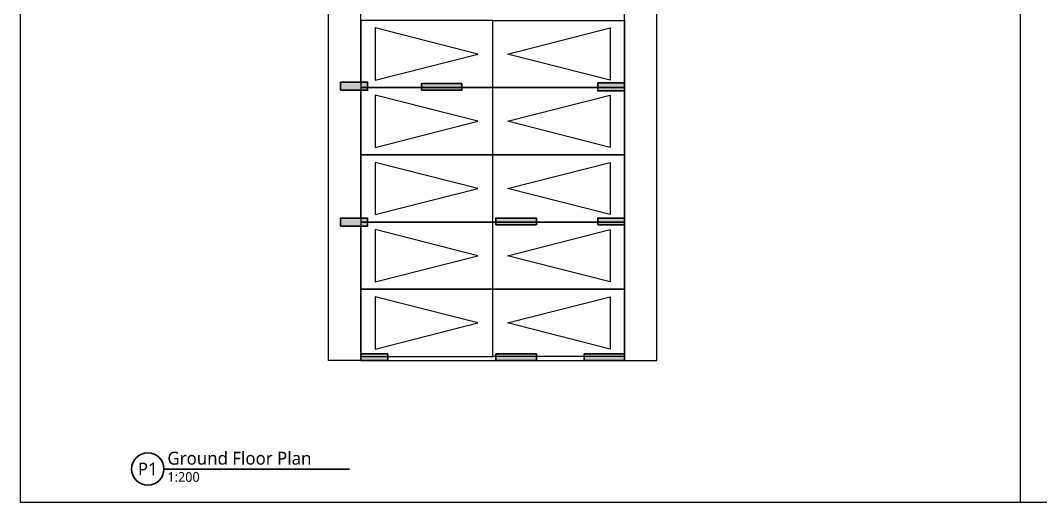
# Model space of a CAD drawing. Header units: millimetres. Extents: x -2409243 to -2334937, y -643723 to -441957.
# Drawn here: x -2409243 to -2371347, y -504624 to -486693 of the extents above; entities that cross this region are included whole.
import ezdxf
from ezdxf.enums import TextEntityAlignment as Align

# ---------------------------------------------------------------- set-up
doc = ezdxf.new("R2010")
doc.units = ezdxf.units.MM
doc.header["$MEASUREMENT"] = 0
for name, color, linetype, lineweight in [('A-Detail Lines', 8, 'Continuous', 25), ('A-Wall Sec', 1, 'Continuous', 30), ('S-Concrete', 40, 'Continuous', 30)]:
    doc.layers.add(name, color=color, linetype=linetype, lineweight=lineweight)
for name, color, linetype in [('A-Elevation', 4, 'Continuous'), ('A-Wall Patt', 8, 'Continuous'), ('Anno_Labels', 7, 'Continuous'), ('S-Conc Patt', 9, 'Continuous')]:
    doc.layers.add(name, color=color, linetype=linetype)
doc.styles.get("Standard").update_dxf_attribs({"font": 'trebuc.ttf'})

# ---------------------------------------------------------------- blocks, each defined once
blk = doc.blocks.new('Cols Residences')
at = {"layer": 'S-Conc Patt'}
for points in [[(-30222, -3480), (-30222, -4480), (-29922, -4480), (-29922, -3480)], [(-25172, -3480), (-25172, -4480), (-24872, -4479), (-24872, -3479)], [(-35222, -4229), (-35222, -5229), (-34972, -5229), (-34972, -4229)], [(-25172, -6479), (-25172, -7979), (-24922, -7979), (-24922, -6479)], [(-35222, -9249), (-35222, -10749), (-34972, -10749), (-34972, -9249)], [(-30172, -9249), (-30172, -10749), (-29922, -10749), (-29922, -9249)], [(-35222, -12529), (-35222, -14029), (-34972, -14029), (-34972, -12529)], [(-30172, -13029), (-30172, -14029), (-29922, -14029), (-29922, -13029)], [(-24897, -14029), (-24897, -13029), (-25197, -13029), (-25197, -14029)]]:
    blk.add_hatch(color=256, dxfattribs=at).paths.add_polyline_path(points)
at = {"layer": 'S-Concrete', "lineweight": 35}
for points in [[(-30222, -3480), (-30222, -4480), (-29922, -4480), (-29922, -3480)], [(-25172, -3479), (-25172, -4479), (-24872, -4479), (-24872, -3479)], [(-35222, -4229), (-35222, -5229), (-34972, -5229), (-34972, -4229)], [(-25172, -6479), (-25172, -7979), (-24922, -7979), (-24922, -6479)], [(-35222, -9249), (-35222, -10749), (-34972, -10749), (-34972, -9249)], [(-30172, -9249), (-30172, -10749), (-29922, -10749), (-29922, -9249)], [(-35222, -12529), (-35222, -14029), (-34972, -14029), (-34972, -12529)], [(-30172, -13029), (-30172, -14029), (-29922, -14029), (-29922, -13029)], [(-24897, -14029), (-24897, -13029), (-25197, -13029), (-25197, -14029)]]:
    blk.add_lwpolyline(points, close=True, dxfattribs=at)
blk = doc.blocks.new('Parking Bay')
at = {"layer": 'A-Detail Lines'}
blk.add_line((-37779, 125357), (-39721, 125357), dxfattribs=at)
for points in [[(-37500, 120995), (-37500, 125895), (-40000, 125895), (-40000, 120995), (-37500, 120995)], [(-39721, 125357), (-38750, 121550), (-37779, 125357)]]:
    blk.add_lwpolyline(points, dxfattribs=at)
blk = doc.blocks.new('View Tag')
blk.add_circle((0, 0), 3)
at = {"layer": 'Anno_Labels'}
for tag, height, p in [('VIEW_NAME', 2.4, (3.64, 2)), ('VIEW_SCALE', 1.8, (3.64, -1.48))]:
    blk.add_attdef(tag, text='', height=height, dxfattribs=at).set_placement(p, align=Align.MIDDLE_LEFT)
blk.add_attdef('VIEW_TYPE', text='', height=2.4, dxfattribs=at).set_placement((0, 0), align=Align.MIDDLE_CENTER)

msp = doc.modelspace()

# ---------------------------------------------------------------- linework, layer by layer
at = {"layer": 'A-Elevation'}
for p, q in [((-2397798.2, -499342.8), (-2397798.2, -484272.8)), ((-2396598.2, -489042.8), (-2396598.2, -484342.8)), ((-2386798.2, -489042.8), (-2386798.2, -484342.8)), ((-2385598.2, -499342.8), (-2385598.2, -485542.8)), ((-2396598.2, -494042.8), (-2396598.2, -489342.8)), ((-2386798.2, -494042.8), (-2386798.2, -489342.8)), ((-2396598.2, -499042.8), (-2396598.2, -494342.8)), ((-2386798.2, -499042.8), (-2386798.2, -494342.8)), ((-2396598.2, -499342.8), (-2397798.2, -499342.8)), ((-2395698.2, -499342.8), (-2391578.2, -499342.8)), ((-2390378.2, -499342.8), (-2387698.2, -499342.8)), ((-2386798.2, -499342.8), (-2385598.2, -499342.8))]:
    msp.add_line(p, q, dxfattribs=at)
at = {"layer": 'A-Wall Patt'}
msp.add_line((-2372090.2, -504624.3), (-2372090.2, -448873), dxfattribs=at)
msp.add_lwpolyline([(-2409243.5, -448873), (-2334936.9, -448873), (-2334936.9, -504624.3), (-2409243.5, -504624.3)], close=True, dxfattribs=at)
msp.add_lwpolyline([(-2409243.5, -448873), (-2334936.9, -448873), (-2334936.9, -504624.3), (-2409243.5, -504624.3)], close=True, dxfattribs=at)
at = {"layer": 'A-Wall Sec', "lineweight": 35}
msp.add_line((-2403911.4, -503374.3), (-2397013.2, -503374.3), dxfattribs=at)

# ---------------------------------------------------------------- block references
at = {"layer": 'A-Detail Lines', "rotation": 90}
for p in [(-2270702.8, -449192.8), (-2270702.8, -451692.8), (-2270702.8, -454192.8), (-2270702.8, -456692.8), (-2270702.8, -459192.8)]:
    msp.add_blockref('Parking Bay', p, dxfattribs=at)
at = {"layer": 'A-Detail Lines', "xscale": -1, "rotation": 270}
for p in [(-2512693.5, -449192.8), (-2512693.5, -451692.8), (-2512693.5, -454192.8), (-2512693.5, -456692.8), (-2512693.5, -459192.8)]:
    msp.add_blockref('Parking Bay', p, dxfattribs=at)
at = {"layer": 'A-Wall Sec', "lineweight": 35}
ref = msp.add_blockref('View Tag', (-2404511.4, -503374.3), dxfattribs=dict(at, xscale=200, yscale=200, zscale=200))
ref.add_attrib('VIEW_TYPE', 'P1', dxfattribs={"layer": '0', "height": 480}).set_placement((-2404511.4, -503374.3), align=Align.MIDDLE_CENTER)
ref.add_attrib('VIEW_NAME', 'Ground Floor Plan', dxfattribs={"layer": '0', "height": 480}).set_placement((-2403783.2, -502973.4), align=Align.MIDDLE_LEFT)
ref.add_attrib('VIEW_SCALE', '1:200', dxfattribs={"layer": '0', "height": 360}).set_placement((-2403783.2, -503670.6), align=Align.MIDDLE_LEFT)
at = {"layer": 'S-Concrete', "rotation": 90}
msp.add_blockref('Cols Residences', (-2400827.4, -464121.2), dxfattribs=at)

doc.saveas('drawing.dxf')
